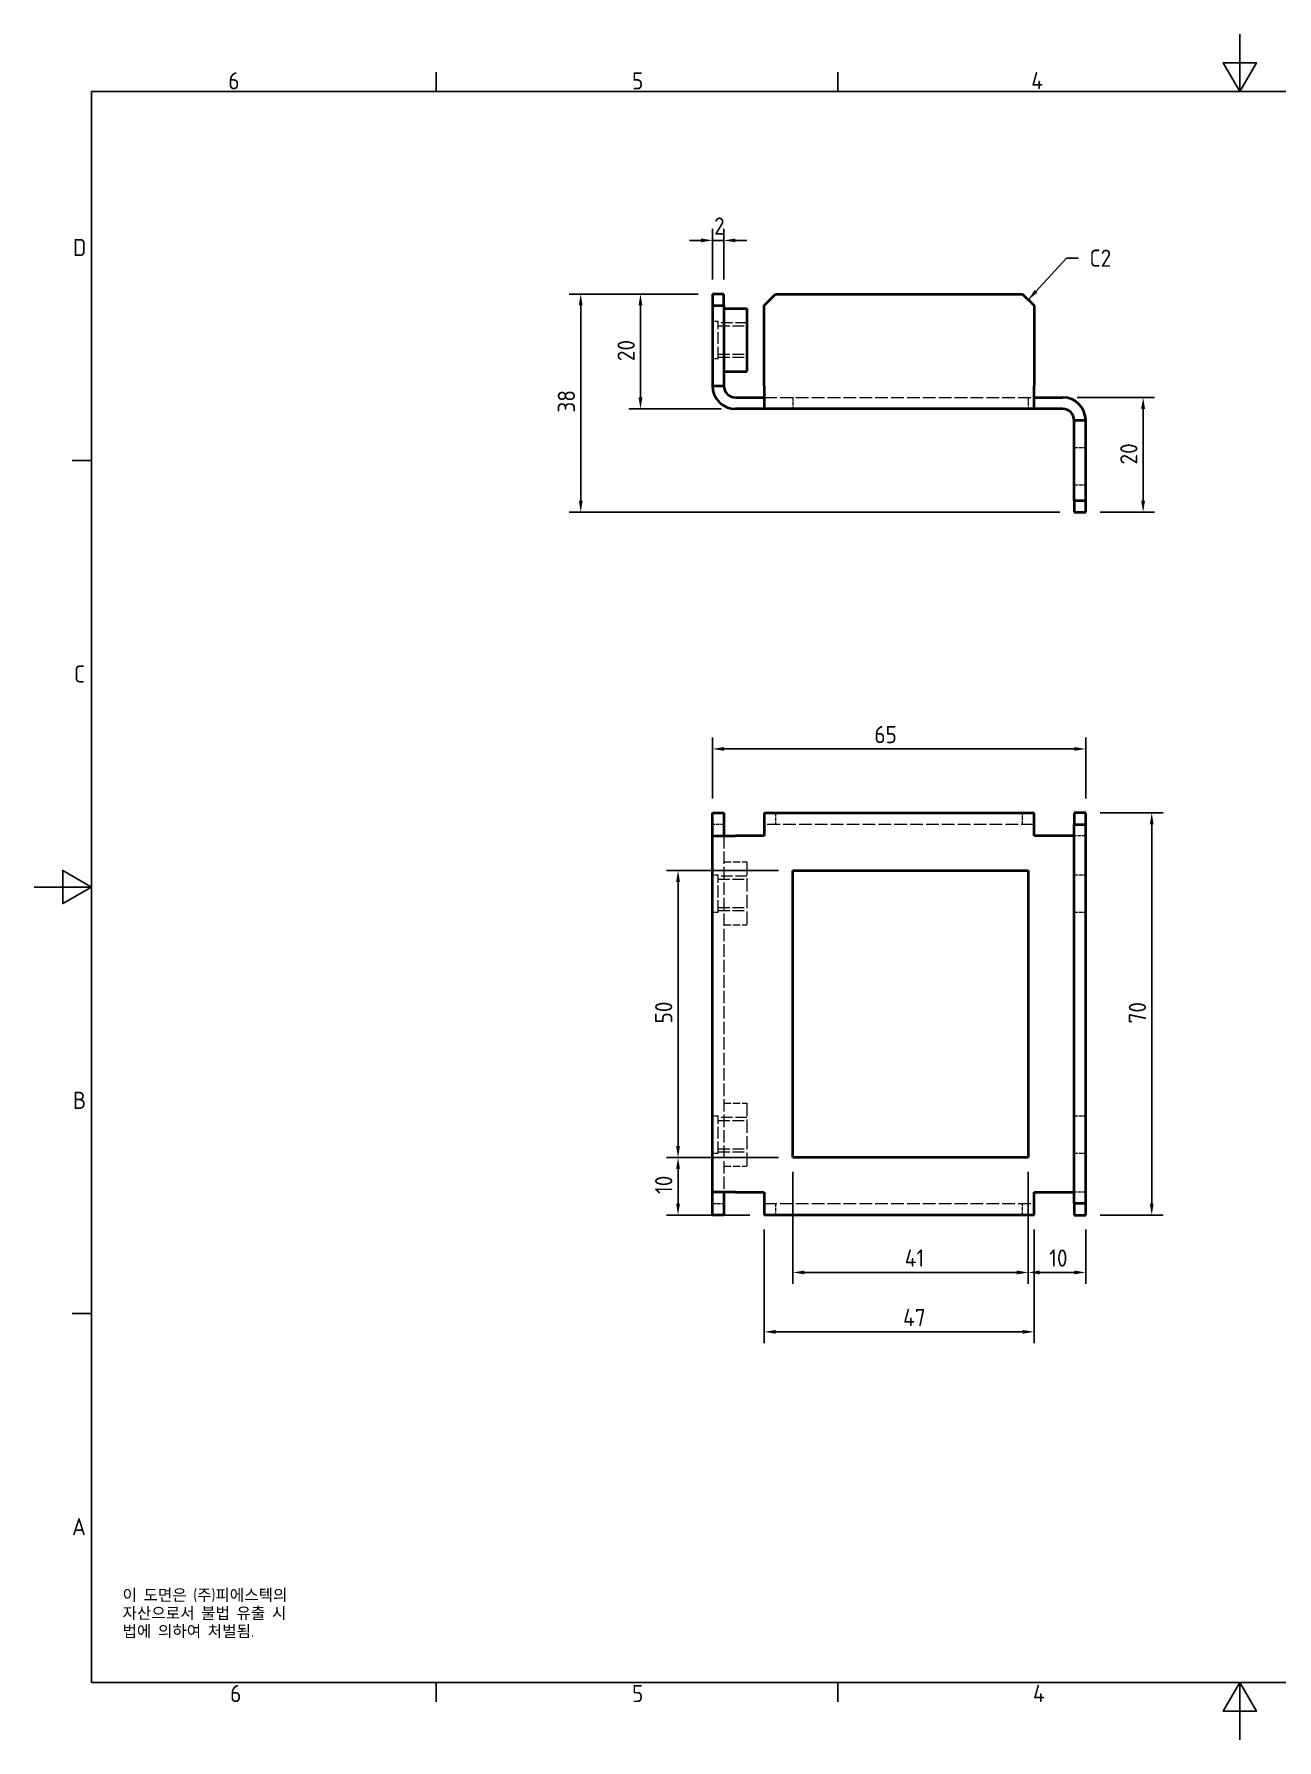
# Model space of a CAD drawing. Header units: millimetres. Extents: x 0 to 420, y 0 to 297.
# Drawn here: x 0 to 216.4, y 0 to 297 of the extents above; entities that cross this region are included whole.
import ezdxf

# ---------------------------------------------------------------- set-up
doc = ezdxf.new("R2010")
doc.units = ezdxf.units.MM
doc.linetypes.add('DASHED', pattern=[0.2067, 0.1654, -0.0413])
doc.layers.get('0').update_dxf_attribs({"color": 3, "lineweight": 25})
for name, color, linetype, lineweight in [('가려진 것(ISO)', 2, 'DASHED', 18), ('가시적인 것(ISO)', 3, 'Continuous', 40), ('경계(ISO)', 7, 'Continuous', 25), ('기호(ISO)', 5, 'Continuous', 25), ('치수(ISO)', 2, 'Continuous', 25)]:
    doc.layers.add(name, color=color, linetype=linetype, lineweight=lineweight)
doc.styles.add('문자 텍스트_M2B', font='isocp.shx')
doc.styles.add('문자 텍스트_PSTEK_POSCO', font='isocp.shx')
doc.styles.add('치수 텍스트_PSTEK_POSCO', font='isocp.shx')
doc.dimstyles.new('치수_PSTEK_POSCO', dxfattribs={"dimtxt": 3, "dimasz": 2, "dimexe": 2, "dimexo": 2.5, "dimgap": 1, "dimtad": 1, "dimrnd": 1e-08, "dimdsep": 46, "dimtxsty": '치수 텍스트_PSTEK_POSCO', "dimcen": 0.09, "dimdle": 10, "dimclrd": 7, "dimclre": 7, "dimclrt": 2, "dimadec": 1, "dimazin": 2, "dimtfac": 1, "dimtmove": 0, "dimatfit": 3, "dimfxl": 0, "dimtolj": 1, "dimlwd": -1, "dimlwe": -1, "dimarcsym": 0})
doc.dimstyles.new('치수_PSTEK_POSCO$7', dxfattribs={"dimtxt": 3, "dimasz": 2, "dimexe": 2, "dimexo": 2.5, "dimgap": 1, "dimtad": 1, "dimrnd": 1e-08, "dimdsep": 46, "dimtxsty": '치수 텍스트_PSTEK_POSCO', "dimcen": 0.09, "dimdle": 10, "dimclrd": 7, "dimclre": 7, "dimclrt": 2, "dimadec": 1, "dimazin": 2, "dimtfac": 1, "dimtmove": 0, "dimatfit": 3, "dimfxl": 0, "dimtolj": 1, "dimlwd": -1, "dimlwe": -1, "dimarcsym": 0})

# ---------------------------------------------------------------- blocks, each defined once
blk = doc.blocks.new('경계 Default Border')
at = {"layer": '경계(ISO)'}
for p, q in [((70, 287), (70, 290.4)), ((140, 287), (140, 290.4)), ((10, 222.75), (6.6, 222.75)), ((10, 74.25), (6.6, 74.25)), ((70, 10), (70, 6.6)), ((140, 10), (140, 6.6))]:
    blk.add_line(p, q, dxfattribs=at)
at = {"layer": '경계(ISO)', "flags": 128}
for points in [[(210, 297), (210, 287), (207.11, 292), (212.89, 292), (210, 287)], [(10, 10), (10, 287), (410, 287), (410, 10), (10, 10)], [(0, 148.5), (10, 148.5), (5, 151.39), (5, 145.61), (10, 148.5)], [(210, 0), (210, 10), (207.11, 5), (212.89, 5), (210, 10)]]:
    blk.add_lwpolyline(points, dxfattribs=at)
at = {"layer": '경계(ISO)', "color": 2, "char_height": 3, "attachment_point": 7, "style": '문자 텍스트_M2B'}
for s, insert in [('6', (33.83, 287.37)), ('5', (104.14, 287.37)), ('4', (173.67, 287.4)), ('D', (6.77, 258.35)), ('C', (6.93, 184.1)), ('B', (6.77, 109.85)), ('A', (6.6, 35.62)), ('6', (34.14, 6.57)), ('5', (104.14, 6.57)), ('4', (173.97, 6.6))]:
    blk.add_mtext(s, dxfattribs=dict(at, insert=insert))
blk = doc.blocks.new('*D23')
at = {"layer": 'Defpoints', "color": 0, "transparency": 16777216}
for p in [(183.15, 172.54), (118.15, 161.39), (183.15, 161.39)]:
    blk.add_point(p, dxfattribs=at)
at = {"layer": '치수(ISO)', "color": 7, "transparency": 16777216}
for p, q in [((118.15, 163.89), (118.15, 174.54)), ((120.15, 172.54), (181.15, 172.54)), ((183.15, 163.89), (183.15, 174.54))]:
    blk.add_line(p, q, dxfattribs=at)
for points in [[(120.15, 172.87), (120.15, 172.21), (118.15, 172.54)], [(181.15, 172.87), (181.15, 172.21), (183.15, 172.54)]]:
    blk.add_solid(points, dxfattribs=at)
at = {"layer": '치수(ISO)', "color": 2, "transparency": 16777216, "insert": (146.34, 175.04), "char_height": 3, "attachment_point": 4, "style": '치수 텍스트_PSTEK_POSCO'}
blk.add_mtext('\\A1;65', dxfattribs=at)
blk = doc.blocks.new('*D24')
at = {"layer": 'Defpoints', "color": 0, "transparency": 16777216}
for p in [(183.15, 161.39), (183.15, 91.39), (194.65, 91.39)]:
    blk.add_point(p, dxfattribs=at)
at = {"layer": '치수(ISO)', "color": 7, "transparency": 16777216}
for p, q in [((185.65, 161.39), (196.65, 161.39)), ((194.65, 159.39), (194.65, 93.39)), ((185.65, 91.39), (196.65, 91.39))]:
    blk.add_line(p, q, dxfattribs=at)
for points in [[(194.31, 159.39), (194.98, 159.39), (194.65, 161.39)], [(194.31, 93.39), (194.98, 93.39), (194.65, 91.39)]]:
    blk.add_solid(points, dxfattribs=at)
at = {"layer": '치수(ISO)', "color": 2, "transparency": 16777216, "insert": (192.15, 124.74), "char_height": 3, "attachment_point": 4, "rotation": 90, "style": '치수 텍스트_PSTEK_POSCO'}
blk.add_mtext('\\A1;70', dxfattribs=at)
blk = doc.blocks.new('*D25')
at = {"layer": 'Defpoints', "color": 0, "transparency": 16777216}
for p in [(132.15, 101.39), (173.15, 101.39), (132.15, 81.39)]:
    blk.add_point(p, dxfattribs=at)
at = {"layer": '치수(ISO)', "color": 7, "transparency": 16777216}
for p, q in [((132.15, 98.89), (132.15, 79.39)), ((173.15, 98.89), (173.15, 79.39)), ((171.15, 81.39), (134.15, 81.39))]:
    blk.add_line(p, q, dxfattribs=at)
for points in [[(134.15, 81.72), (134.15, 81.06), (132.15, 81.39)], [(171.15, 81.72), (171.15, 81.06), (173.15, 81.39)]]:
    blk.add_solid(points, dxfattribs=at)
at = {"layer": '치수(ISO)', "color": 2, "transparency": 16777216, "insert": (151.65, 83.89), "char_height": 3, "attachment_point": 4, "style": '치수 텍스트_PSTEK_POSCO'}
blk.add_mtext('\\A1;41', dxfattribs=at)
blk = doc.blocks.new('*D26')
at = {"layer": 'Defpoints', "color": 0, "transparency": 16777216}
for p in [(112.15, 151.39), (132.15, 151.39), (132.15, 101.39)]:
    blk.add_point(p, dxfattribs=at)
at = {"layer": '치수(ISO)', "color": 7, "transparency": 16777216}
for p, q in [((129.65, 151.39), (110.15, 151.39)), ((112.15, 103.39), (112.15, 149.39)), ((129.65, 101.39), (110.15, 101.39))]:
    blk.add_line(p, q, dxfattribs=at)
for points in [[(111.81, 149.39), (112.48, 149.39), (112.15, 151.39)], [(111.81, 103.39), (112.48, 103.39), (112.15, 101.39)]]:
    blk.add_solid(points, dxfattribs=at)
at = {"layer": '치수(ISO)', "color": 2, "transparency": 16777216, "insert": (109.65, 124.74), "char_height": 3, "attachment_point": 4, "rotation": 90, "style": '치수 텍스트_PSTEK_POSCO'}
blk.add_mtext('\\A1;50', dxfattribs=at)
blk = doc.blocks.new('*D27')
at = {"layer": 'Defpoints', "color": 0, "transparency": 16777216}
for p in [(105.6, 251.75), (118.15, 251.75), (122.15, 231.75)]:
    blk.add_point(p, dxfattribs=at)
at = {"layer": '치수(ISO)', "color": 7, "transparency": 16777216}
for p, q in [((115.65, 251.75), (103.6, 251.75)), ((105.6, 233.75), (105.6, 249.75)), ((119.65, 231.75), (103.6, 231.75))]:
    blk.add_line(p, q, dxfattribs=at)
for points in [[(105.27, 249.75), (105.94, 249.75), (105.6, 251.75)], [(105.27, 233.75), (105.94, 233.75), (105.6, 231.75)]]:
    blk.add_solid(points, dxfattribs=at)
at = {"layer": '치수(ISO)', "color": 2, "transparency": 16777216, "insert": (103.1, 240.06), "char_height": 3, "attachment_point": 4, "rotation": 90, "style": '치수 텍스트_PSTEK_POSCO'}
blk.add_mtext('\\A1;20', dxfattribs=at)
blk = doc.blocks.new('*D28')
at = {"layer": 'Defpoints', "color": 0, "transparency": 16777216}
for p in [(179.15, 233.75), (183.15, 213.75), (193.15, 213.75)]:
    blk.add_point(p, dxfattribs=at)
at = {"layer": '치수(ISO)', "color": 7, "transparency": 16777216}
for p, q in [((181.65, 233.75), (195.15, 233.75)), ((193.15, 231.75), (193.15, 215.75)), ((185.65, 213.75), (195.15, 213.75))]:
    blk.add_line(p, q, dxfattribs=at)
for points in [[(192.81, 231.75), (193.48, 231.75), (193.15, 233.75)], [(192.81, 215.75), (193.48, 215.75), (193.15, 213.75)]]:
    blk.add_solid(points, dxfattribs=at)
at = {"layer": '치수(ISO)', "color": 2, "transparency": 16777216, "insert": (190.65, 222.06), "char_height": 3, "attachment_point": 4, "rotation": 90, "style": '치수 텍스트_PSTEK_POSCO'}
blk.add_mtext('\\A1;20', dxfattribs=at)
blk = doc.blocks.new('*D29')
at = {"layer": 'Defpoints', "color": 0, "transparency": 16777216}
for p in [(127.15, 91.39), (174.15, 91.39), (127.15, 71.05)]:
    blk.add_point(p, dxfattribs=at)
at = {"layer": '치수(ISO)', "color": 7, "transparency": 16777216}
for p, q in [((127.15, 88.89), (127.15, 69.05)), ((174.15, 88.89), (174.15, 69.05)), ((172.15, 71.05), (129.15, 71.05))]:
    blk.add_line(p, q, dxfattribs=at)
for points in [[(129.15, 71.38), (129.15, 70.72), (127.15, 71.05)], [(172.15, 71.38), (172.15, 70.72), (174.15, 71.05)]]:
    blk.add_solid(points, dxfattribs=at)
at = {"layer": '치수(ISO)', "color": 2, "transparency": 16777216, "insert": (151.35, 73.55), "char_height": 3, "attachment_point": 4, "style": '치수 텍스트_PSTEK_POSCO'}
blk.add_mtext('\\A1;47', dxfattribs=at)
blk = doc.blocks.new('*D30')
at = {"layer": 'Defpoints', "color": 0, "transparency": 16777216}
for p in [(112.15, 101.39), (132.15, 101.39), (127.15, 91.39)]:
    blk.add_point(p, dxfattribs=at)
at = {"layer": '치수(ISO)', "color": 7, "transparency": 16777216}
for p, q in [((129.65, 101.39), (110.15, 101.39)), ((112.15, 93.39), (112.15, 99.39)), ((124.65, 91.39), (110.15, 91.39))]:
    blk.add_line(p, q, dxfattribs=at)
for points in [[(111.81, 99.39), (112.48, 99.39), (112.15, 101.39)], [(111.81, 93.39), (112.48, 93.39), (112.15, 91.39)]]:
    blk.add_solid(points, dxfattribs=at)
at = {"layer": '치수(ISO)', "color": 2, "transparency": 16777216, "insert": (109.65, 95.04), "char_height": 3, "attachment_point": 4, "rotation": 90, "style": '치수 텍스트_PSTEK_POSCO'}
blk.add_mtext('\\A1;10', dxfattribs=at)
blk = doc.blocks.new('*D31')
at = {"layer": 'Defpoints', "color": 0, "transparency": 16777216}
for p in [(173.15, 101.39), (183.15, 91.39), (183.15, 81.39)]:
    blk.add_point(p, dxfattribs=at)
at = {"layer": '치수(ISO)', "color": 7, "transparency": 16777216}
for p, q in [((173.15, 98.89), (173.15, 79.39)), ((183.15, 88.89), (183.15, 79.39)), ((175.15, 81.39), (181.15, 81.39))]:
    blk.add_line(p, q, dxfattribs=at)
for points in [[(175.15, 81.72), (175.15, 81.06), (173.15, 81.39)], [(181.15, 81.72), (181.15, 81.06), (183.15, 81.39)]]:
    blk.add_solid(points, dxfattribs=at)
at = {"layer": '치수(ISO)', "color": 2, "transparency": 16777216, "insert": (176.79, 83.89), "char_height": 3, "attachment_point": 4, "style": '치수 텍스트_PSTEK_POSCO'}
blk.add_mtext('\\A1;10', dxfattribs=at)
blk = doc.blocks.new('*D32')
at = {"layer": 'Defpoints', "color": 0, "transparency": 16777216}
for p in [(120.15, 261.09), (118.15, 251.75), (120.15, 251.75)]:
    blk.add_point(p, dxfattribs=at)
at = {"layer": '치수(ISO)', "color": 7, "transparency": 16777216}
for p, q in [((118.15, 254.25), (118.15, 263.09)), ((120.15, 254.25), (120.15, 263.09)), ((116.15, 261.09), (114.15, 261.09)), ((118.15, 261.09), (120.15, 261.09)), ((122.15, 261.09), (124.15, 261.09))]:
    blk.add_line(p, q, dxfattribs=at)
for points in [[(116.15, 261.42), (116.15, 260.75), (118.15, 261.09)], [(122.15, 261.42), (122.15, 260.75), (120.15, 261.09)]]:
    blk.add_solid(points, dxfattribs=at)
at = {"layer": '치수(ISO)', "color": 2, "transparency": 16777216, "insert": (118.42, 263.59), "char_height": 3, "attachment_point": 4, "style": '치수 텍스트_PSTEK_POSCO'}
blk.add_mtext('\\A1;2', dxfattribs=at)
blk = doc.blocks.new('*D33')
at = {"layer": 'Defpoints', "color": 0, "transparency": 16777216}
for p in [(118.15, 251.75), (95.2, 213.75), (181.15, 213.75)]:
    blk.add_point(p, dxfattribs=at)
at = {"layer": '치수(ISO)', "color": 7, "transparency": 16777216}
for p, q in [((115.65, 251.75), (93.2, 251.75)), ((95.2, 249.75), (95.2, 215.75)), ((178.65, 213.75), (93.2, 213.75))]:
    blk.add_line(p, q, dxfattribs=at)
for points in [[(94.87, 249.75), (95.53, 249.75), (95.2, 251.75)], [(94.87, 215.75), (95.53, 215.75), (95.2, 213.75)]]:
    blk.add_solid(points, dxfattribs=at)
at = {"layer": '치수(ISO)', "color": 2, "transparency": 16777216, "insert": (92.7, 231.1), "char_height": 3, "attachment_point": 4, "rotation": 90, "style": '치수 텍스트_PSTEK_POSCO'}
blk.add_mtext('\\A1;38', dxfattribs=at)

msp = doc.modelspace()

# ---------------------------------------------------------------- linework, layer by layer
at = {"layer": '가려진 것(ISO)', "ltscale": 1.904597}
for p, q in [((118.145, 246.999), (119.145, 246.999)), ((118.145, 240.499), (119.145, 240.499)), ((118.145, 150.639), (119.145, 150.639)), ((118.145, 144.139), (119.145, 144.139)), ((118.145, 108.639), (119.145, 108.639)), ((118.145, 102.139), (119.145, 102.139))]:
    msp.add_line(p, q, dxfattribs=at)
at = {"layer": '가려진 것(ISO)', "ltscale": 12.349028}
for p, q in [((119.145, 240.499), (119.145, 246.999)), ((119.145, 144.139), (119.145, 150.639)), ((119.145, 102.139), (119.145, 108.639))]:
    msp.add_line(p, q, dxfattribs=at)
at = {"layer": '가려진 것(ISO)', "ltscale": 12.094824}
for p, q in [((124.145, 246.749), (119.145, 246.749)), ((119.145, 246.208), (124.145, 246.208)), ((119.145, 241.291), (124.145, 241.291)), ((119.145, 240.749), (124.145, 240.749)), ((124.145, 150.389), (119.145, 150.389)), ((119.145, 149.848), (124.145, 149.848)), ((119.145, 144.931), (124.145, 144.931)), ((119.145, 144.389), (124.145, 144.389)), ((124.145, 108.389), (119.145, 108.389)), ((119.145, 107.848), (124.145, 107.848)), ((119.145, 102.931), (124.145, 102.931)), ((119.145, 102.389), (124.145, 102.389))]:
    msp.add_line(p, q, dxfattribs=at)
at = {"layer": '가려진 것(ISO)', "ltscale": 13.375452}
for p, q in [((127.145, 233.749), (174.145, 233.749)), ((174.145, 159.389), (127.145, 159.389)), ((127.145, 93.389), (174.145, 93.389))]:
    msp.add_line(p, q, dxfattribs=at)
at = {"layer": '가려진 것(ISO)', "ltscale": 3.809293}
for p, q in [((132.145, 233.749), (132.145, 231.749)), ((173.145, 233.749), (173.145, 231.749)), ((181.145, 224.999), (183.145, 224.999)), ((181.145, 218.499), (183.145, 218.499)), ((129.145, 161.389), (129.145, 159.389)), ((172.145, 159.389), (172.145, 161.389)), ((120.145, 159.389), (118.145, 159.389)), ((183.145, 157.389), (181.145, 157.389)), ((181.145, 150.639), (183.145, 150.639)), ((181.145, 144.139), (183.145, 144.139)), ((181.145, 108.639), (183.145, 108.639)), ((181.145, 102.139), (183.145, 102.139)), ((183.145, 95.389), (181.145, 95.389)), ((118.145, 93.389), (120.145, 93.389)), ((129.145, 93.389), (129.145, 91.389)), ((172.145, 91.389), (172.145, 93.389))]:
    msp.add_line(p, q, dxfattribs=at)
at = {"layer": '가려진 것(ISO)', "ltscale": 13.041375}
msp.add_line((120.145, 157.389), (120.145, 95.389), dxfattribs=at)
at = {"layer": '가려진 것(ISO)', "ltscale": 7.618686}
for p, q in [((120.145, 152.889), (124.145, 152.889)), ((120.145, 141.889), (124.145, 141.889)), ((120.145, 110.889), (124.145, 110.889)), ((120.145, 99.889), (124.145, 99.889))]:
    msp.add_line(p, q, dxfattribs=at)
at = {"layer": '가려진 것(ISO)', "ltscale": 13.932237}
for p, q in [((124.145, 152.889), (124.145, 141.889)), ((124.145, 110.889), (124.145, 99.889))]:
    msp.add_line(p, q, dxfattribs=at)
at = {"layer": '가시적인 것(ISO)'}
for p, q in [((118.145, 251.749), (118.145, 249.749)), ((120.145, 251.749), (118.145, 251.749)), ((118.145, 249.749), (120.145, 249.749)), ((118.145, 249.749), (118.145, 235.749)), ((120.145, 249.749), (120.145, 251.749)), ((120.145, 249.749), (120.145, 235.749)), ((127.145, 249.749), (129.145, 251.749)), ((127.145, 235.749), (127.145, 249.749)), ((129.145, 251.749), (172.145, 251.749)), ((172.145, 251.749), (174.145, 249.749)), ((174.145, 249.749), (174.145, 235.749)), ((120.145, 249.249), (124.145, 249.249)), ((124.145, 249.249), (124.145, 238.249)), ((120.145, 238.249), (124.145, 238.249)), ((118.145, 235.749), (120.145, 235.749)), ((127.145, 235.749), (127.145, 231.749)), ((174.145, 231.749), (174.145, 235.749)), ((122.145, 233.749), (127.145, 233.749)), ((127.145, 231.749), (122.145, 231.749)), ((174.145, 231.749), (127.145, 231.749)), ((174.145, 233.749), (179.145, 233.749)), ((179.145, 231.749), (174.145, 231.749)), ((181.145, 215.749), (181.145, 229.749)), ((183.145, 229.749), (181.145, 229.749)), ((183.145, 215.749), (183.145, 229.749)), ((183.145, 215.749), (181.145, 215.749)), ((181.145, 215.749), (181.145, 213.749)), ((183.145, 213.749), (183.145, 215.749)), ((181.145, 213.749), (183.145, 213.749)), ((118.145, 161.389), (120.145, 161.389)), ((118.145, 157.389), (118.145, 161.389)), ((120.145, 161.389), (120.145, 157.389)), ((127.145, 161.389), (174.145, 161.389)), ((127.145, 161.389), (127.145, 157.389)), ((174.145, 157.389), (174.145, 161.389)), ((183.145, 161.389), (181.145, 161.389)), ((181.145, 161.389), (181.145, 159.389)), ((183.145, 159.389), (183.145, 161.389)), ((181.145, 159.389), (183.145, 159.389)), ((181.145, 93.389), (181.145, 159.389)), ((183.145, 93.389), (183.145, 159.389)), ((118.145, 157.389), (122.145, 157.389)), ((118.145, 95.389), (118.145, 157.389)), ((127.145, 157.389), (122.145, 157.389)), ((179.145, 157.389), (174.145, 157.389)), ((181.145, 157.389), (179.145, 157.389)), ((132.145, 101.389), (132.145, 151.389)), ((132.145, 151.389), (173.145, 151.389)), ((173.145, 151.389), (173.145, 101.389)), ((173.145, 101.389), (132.145, 101.389)), ((118.145, 91.389), (118.145, 95.389)), ((122.145, 95.389), (118.145, 95.389)), ((120.145, 95.389), (120.145, 91.389)), ((122.145, 95.389), (127.145, 95.389)), ((127.145, 95.389), (127.145, 91.389)), ((174.145, 91.389), (174.145, 95.389)), ((174.145, 95.389), (179.145, 95.389)), ((179.145, 95.389), (181.145, 95.389)), ((183.145, 93.389), (181.145, 93.389)), ((181.145, 93.389), (181.145, 91.389)), ((183.145, 91.389), (183.145, 93.389)), ((120.145, 91.389), (118.145, 91.389)), ((174.145, 91.389), (127.145, 91.389)), ((181.145, 91.389), (183.145, 91.389))]:
    msp.add_line(p, q, dxfattribs=at)
for centre, radius, start, end in [((122.145, 235.749), 4, 180, 270), ((122.145, 235.749), 2, 180, 270), ((179.145, 229.749), 4, 0, 90), ((179.145, 229.749), 2, 0, 90)]:
    msp.add_arc(centre, radius, start, end, dxfattribs=at)

# ---------------------------------------------------------------- block references
msp.add_blockref('경계 Default Border', (0, 0))

# ---------------------------------------------------------------- texts
at = {"layer": '기호(ISO)', "color": 2, "insert": (183.813, 257.991), "char_height": 3, "attachment_point": 4, "style": '치수 텍스트_PSTEK_POSCO'}
msp.add_mtext('{C2}', dxfattribs=at)
at = {"layer": '기호(ISO)', "color": 7, "insert": (15.395, 26.228), "char_height": 2, "width": 51.24014, "attachment_point": 1, "line_spacing_factor": 0.944221, "style": '문자 텍스트_PSTEK_POSCO'}
msp.add_mtext('{이 도면은 (주)피에스텍의\\P자산으로서 불법 유출 시 \\P법에 의하여 처벌됨.}', dxfattribs=at)

# ---------------------------------------------------------------- dimensions: what is measured, and where the dimension line sits
at = {"layer": '치수(ISO)', "color": 7}
for base, p1, p2, angle, override, picture, middle in [((120.145, 261.086), (118.145, 251.749), (120.145, 251.749), 180, {"dimdec": 2, "dimtp": 0, "dimtm": 0, "dimtdec": 2, "dimtofl": 1, "dimatfit": 1}, '*D32', (119.145, 261.086)), ((95.2, 213.749), (118.145, 251.749), (181.145, 213.749), 90, {"dimdec": 2, "dimtp": 0, "dimtm": 0, "dimtdec": 2, "dimtofl": 0, "dimatfit": 1}, '*D33', (95.2, 232.749)), ((105.605, 251.749), (122.145, 231.749), (118.145, 251.749), 90, {"dimdec": 2, "dimtp": 0, "dimtm": 0, "dimtdec": 2, "dimtofl": 0, "dimatfit": 1}, '*D27', (105.605, 241.749)), ((193.145, 213.749), (179.145, 233.749), (183.145, 213.749), 90, {"dimdec": 2, "dimtp": 0, "dimtm": 0, "dimtdec": 2, "dimtofl": 0, "dimatfit": 1}, '*D28', (193.145, 223.749)), ((183.145, 172.541), (118.145, 161.389), (183.145, 161.389), 180, {"dimdec": 2, "dimtp": 0, "dimtm": 0, "dimtdec": 2, "dimtofl": 0, "dimatfit": 1}, '*D23', (148.145, 172.541)), ((194.648, 91.389), (183.145, 161.389), (183.145, 91.389), 90, {"dimdec": 2, "dimtp": 0, "dimtm": 0, "dimtdec": 2, "dimtofl": 0, "dimatfit": 1}, '*D24', (194.648, 126.389)), ((112.145, 151.389), (132.145, 101.389), (132.145, 151.389), 90, {"dimdec": 2, "dimtp": 0, "dimtm": 0, "dimtdec": 2, "dimtofl": 0, "dimatfit": 1}, '*D26', (112.145, 126.389)), ((112.145, 101.389), (127.145, 91.389), (132.145, 101.389), 90, {"dimdec": 2, "dimtp": 0, "dimtm": 0, "dimtdec": 2, "dimtofl": 0, "dimatfit": 1}, '*D30', (112.145, 96.389)), ((132.145, 81.389), (173.145, 101.389), (132.145, 101.389), 180, {"dimdec": 2, "dimtp": 0, "dimtm": 0, "dimtdec": 2, "dimtofl": 0, "dimatfit": 1}, '*D25', (153.145, 81.389)), ((183.145, 81.389), (173.145, 101.389), (183.145, 91.389), 180, {"dimdec": 2, "dimtp": 0, "dimtm": 0, "dimtdec": 2, "dimtofl": 0, "dimatfit": 1}, '*D31', (178.145, 81.389)), ((127.145, 71.049), (174.145, 91.389), (127.145, 91.389), 180, {"dimdec": 2, "dimtp": 0, "dimtm": 0, "dimtdec": 2, "dimtofl": 0, "dimatfit": 1}, '*D29', (153.145, 71.049))]:
    dim = msp.add_linear_dim(base=base, p1=p1, p2=p2, angle=angle, dimstyle='치수_PSTEK_POSCO', override=override, dxfattribs=at)
    dim.commit()
    dim.dimension.update_dxf_attribs({"geometry": picture, "text_midpoint": middle, "dimtype": 160})

# ---------------------------------------------------------------- leaders
at = {"layer": '기호(ISO)', "color": 7, "annotation_type": 0, "has_hookline": 1, "hookline_direction": 0, "text_width": 3.62}
msp.add_leader([(173.145, 250.749), (179.813, 257.991), (181.813, 257.991)], dimstyle='치수_PSTEK_POSCO$7', override={"dimtad": 0}, dxfattribs=at)

doc.saveas('drawing.dxf')
